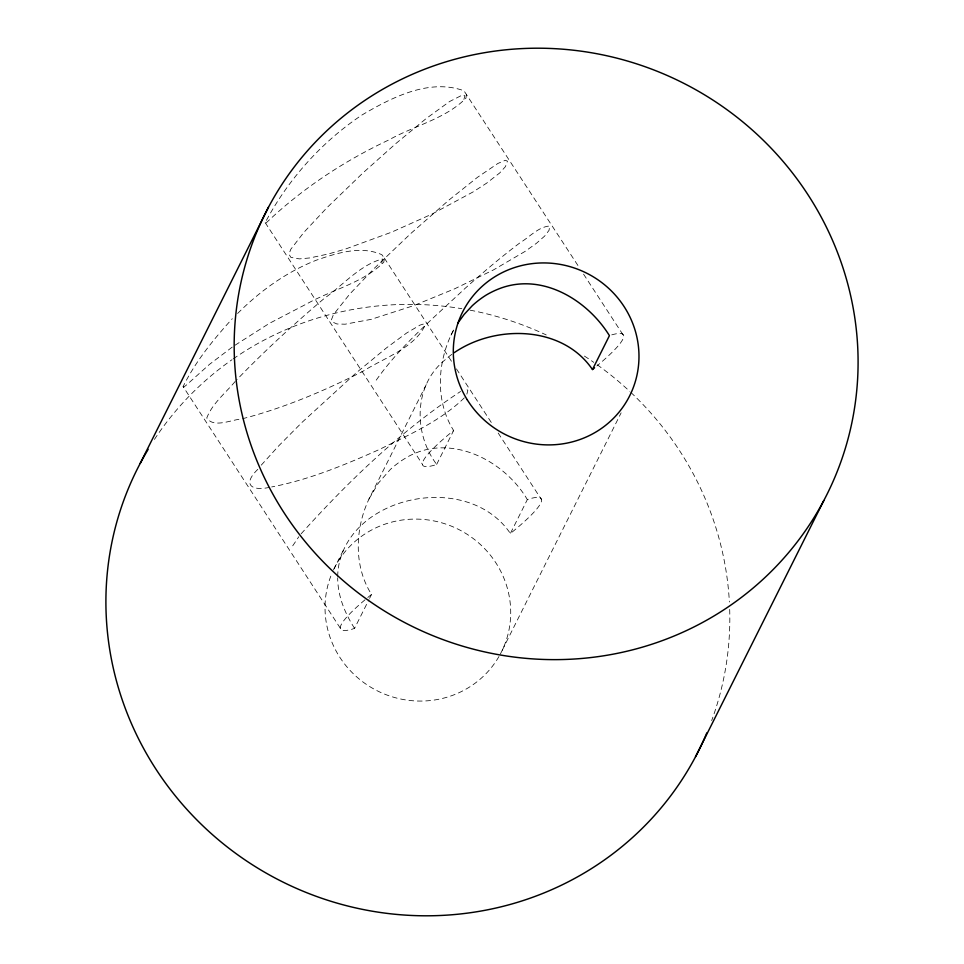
<?xml version="1.0" encoding="UTF-8"?>
<svg xmlns="http://www.w3.org/2000/svg" width="964" height="964" viewBox="0 0 964 964"><rect width="100%" height="100%" fill="white"/><g stroke="black" fill="none" stroke-linecap="round" stroke-linejoin="round"><path stroke-width="0.72" stroke-dasharray="4.82 3.62" d="M337.713 576.532C337.774 556.204 348.04 536.803 363.199 523.597A94.026 89.013 33.8 0 1 376.743 513.643C417.93 488.459 481.494 490.833 510.366 533.49L513.571 530.911A119.632 15.834 -33 0 0 529.658 498.798L527.332 499.593L510.366 533.49M237.59 313.481C260.075 290.959 286.537 271.944 316.252 260.22C336.749 253.11 360.934 245.314 381.852 254.713L384.383 258.147L383.805 262.172C363.006 283.018 332.122 289.598 306.853 303.829L269.173 323.482L233.396 346.269M466.48 94.207L465.901 98.232C445.103 119.078 414.219 125.657 388.95 139.888C343.883 161.048 301.913 188.811 265.859 223.178L265.196 222.624C287.875 179.69 321.446 142.082 361.886 115.053C391.589 97.581 429.161 78.168 463.949 90.761L579.46 267.847M340.328 628.215L183.1 386.564C195.535 361.452 213.55 339.376 232.288 318.71M451.815 354.354A94.026 89.013 33.8 0 0 445.296 359.656C413.544 384.985 413.219 433.354 436.668 464.407L434.342 465.202A119.632 15.834 -33 0 1 450.429 433.089L453.634 430.51C434.306 399.952 437.427 359.343 454.393 328.459M381.744 263.293L382.371 258.967C360.006 264.895 342.955 285.224 324.253 298.442C293.574 324.29 264.003 351.486 236.192 380.394M463.901 99.449L464.889 95.737L462.756 94.846L449.549 101.545L426.124 118.596L395.782 143.624L362.765 173.098L327.073 207.573L303.805 232.457L290.779 249.315L288.923 254.195L290.887 257.376L299.394 258.894L309.89 257.93L328.652 253.906L345.678 248.977L391.444 232.228L432.041 214.056L472.999 191.969L486.567 183.208L499.714 172.942L505.413 166.664L507.462 161.169L505.329 160.277L497.786 163.518L477.469 177.316L448.983 200.03L410.833 233.481L374.309 268.305L349.619 294.213L333.363 314.746L331.496 319.638L332.387 321.952L336.906 323.976L345.1 324.205L371.236 319.337L413.713 305.624L454.562 288.851L493.46 269.92L524.946 251.483L536.466 243.277L544.6 236.132L549.046 230.324L549.673 225.998C538.382 226.817 529.465 237.12 520.042 242.759C500.798 257.255 482.47 272.92 464.467 288.923C433.222 318.373 399.47 346.498 374.912 382.033M466.865 394.119L467.853 390.408L466.781 389.504L464.323 389.854M426.257 384.624L368.947 499.075C355.005 528.778 353.547 566.109 371.538 594.451L369.586 598.367M333.472 569.929L344.16 548.576M371.538 594.451L368.332 597.029A119.632 15.834 -33 0 0 352.246 629.143L354.571 628.347L368.935 599.668M436.668 464.407L453.634 430.51M502.256 650.23L621.129 412.845M451.044 335.135L453.875 329.616M368.947 499.075L378.382 483.109L390.251 469.576A94.026 92.243 14.5 0 1 404.109 458.997C447.465 431.33 503.509 458.936 527.332 499.593M292.719 545.817L298.816 536.731M257.81 469.348C241.723 484.88 251.966 491.507 270.282 487.182M301.154 533.779C348.751 480.879 401.024 430.751 460.551 391.48M261.244 465.154L278.753 445.814L301.973 422.425L356.174 372.875L386.528 347.859L406.675 332.978L420.039 325.097L423.16 324.109L425.293 325.001C414.05 348.546 383.503 358.03 362.609 371.502C324.205 390.878 284.32 407.88 242.627 418.701M464.311 397.843C440.367 421.256 408.784 434.885 379.153 449.586C344.534 465.022 309.07 479.771 271.679 486.941M235.18 381.467C225.407 393.167 212.261 403.542 206.754 418.039C213.803 428.353 231.107 419.75 241.337 419.027M232.203 347.136L209.381 364.452L186.281 385.154L183.763 387.118L183.1 386.564M583.557 274.137L623.672 335.785M384.383 258.147L451.514 361.319M456.43 368.875L491.628 422.979M498.183 433.041L541.575 499.738M265.196 222.624L422.425 464.262M354.571 628.347C344.895 613.285 337.689 595.933 337.689 577.773M154.421 439.427A314.023 303.6 26.6 0 1 231.999 359.717M233.216 358.873A314.023 303.6 26.6 0 1 461.792 308.685M470.083 310.167A314.023 303.6 26.6 0 1 546.214 334.93M584.401 356.078A314.023 303.6 26.6 0 1 593.764 362.344M597.222 364.778A314.023 303.6 26.6 0 1 629.854 391.492M630.878 392.456A314.023 303.6 26.6 0 1 729.374 602.006M729.688 609.393A314.023 303.6 26.6 0 1 711.661 720.614M498.966 656.508A93.46 90.363 26.6 0 1 378.503 691.417A93.46 90.363 26.6 0 1 331.206 575.147M334.086 568.652A93.46 90.363 26.6 0 1 459.84 530.067A93.46 90.363 26.6 0 1 499.665 655.279M611.754 334.857A119.632 15.834 -33 0 1 596.873 365.971"/><path stroke-width="1.45" d="M140.214 463.407L268.486 207.236M454.104 352.728A94.026 89.013 33.8 0 1 458.84 349.703C500.027 324.507 563.591 326.892 592.462 369.549L609.429 335.653C587.642 300.382 543.431 273.173 501.545 287.862A94.026 89.013 33.8 0 0 486.205 295.056A94.026 92.243 14.5 0 0 472.348 305.636L464.166 314.409L457.659 323.338M695.514 756.764L823.786 500.593A314.023 303.6 26.6 0 0 530.477 48.284A314.023 303.6 26.6 0 0 284.139 512.884A314.023 303.6 26.6 0 0 823.786 500.593M592.462 369.549L594.595 367.826M706.829 732.893A314.023 303.6 26.6 0 1 280.355 880.759A314.023 303.6 26.6 0 1 148.155 449.357M467.203 399.711A93.46 90.363 26.6 0 0 627.938 399.108A93.46 90.363 26.6 0 0 543.274 262.931A93.46 90.363 26.6 0 0 467.203 399.711"/></g></svg>
